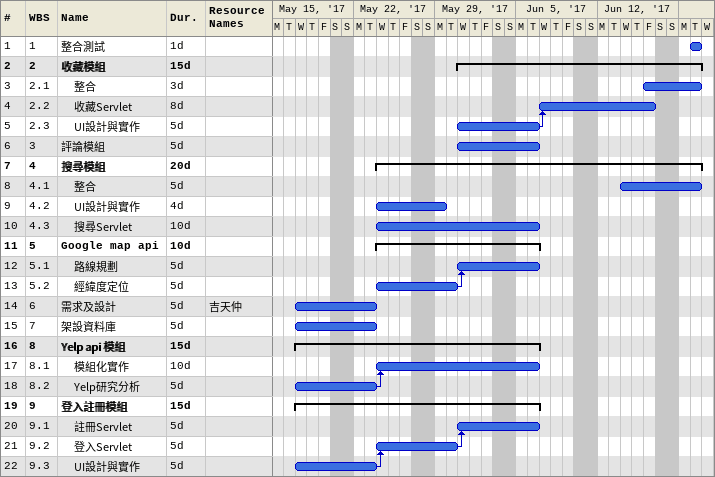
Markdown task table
| ID | WBS | Task | Duration | Start | Finish | Predecessors | Resources |
|---|---|---|---|---|---|---|---|
| 1 | 1 | 整合測試 | 1d | 2017-06-20 | 2017-06-20 |  |  |
| 2 | 2 | **收藏模組** | 15d | 2017-05-31 | 2017-06-20 |  |  |
| 3 | 2.1 | 整合 | 3d | 2017-06-16 | 2017-06-20 |  |  |
| 4 | 2.2 | 收藏Servlet | 8d | 2017-06-07 | 2017-06-16 | 5 |  |
| 5 | 2.3 | UI設計與實作 | 5d | 2017-05-31 | 2017-06-06 |  |  |
| 6 | 3 | 評論模組 | 5d | 2017-05-31 | 2017-06-06 |  |  |
| 7 | 4 | **搜尋模組** | 20d | 2017-05-24 | 2017-06-20 |  |  |
| 8 | 4.1 | 整合 | 5d | 2017-06-14 | 2017-06-20 |  |  |
| 9 | 4.2 | UI設計與實作 | 4d | 2017-05-24 | 2017-05-29 |  |  |
| 10 | 4.3 | 搜尋Servlet | 10d | 2017-05-24 | 2017-06-06 |  |  |
| 11 | 5 | **Google map api** | 10d | 2017-05-24 | 2017-06-06 |  |  |
| 12 | 5.1 | 路線規劃 | 5d | 2017-05-31 | 2017-06-06 | 13 |  |
| 13 | 5.2 | 經緯度定位 | 5d | 2017-05-24 | 2017-05-30 |  |  |
| 14 | 6 | 需求及設計 | 5d | 2017-05-17 | 2017-05-23 |  | 吉天仲 |
| 15 | 7 | 架設資料庫 | 5d | 2017-05-17 | 2017-05-23 |  |  |
| 16 | 8 | **Yelp api 模組** | 15d | 2017-05-17 | 2017-06-06 |  |  |
| 17 | 8.1 | 模組化實作 | 10d | 2017-05-24 | 2017-06-06 | 18 |  |
| 18 | 8.2 | Yelp研究分析 | 5d | 2017-05-17 | 2017-05-23 |  |  |
| 19 | 9 | **登入註冊模組** | 15d | 2017-05-17 | 2017-06-06 |  |  |
| 20 | 9.1 | 註冊Servlet | 5d | 2017-05-31 | 2017-06-06 | 21 |  |
| 21 | 9.2 | 登入Servlet | 5d | 2017-05-24 | 2017-05-30 | 22 |  |
| 22 | 9.3 | UI設計與實作 | 5d | 2017-05-17 | 2017-05-23 |  |  |
